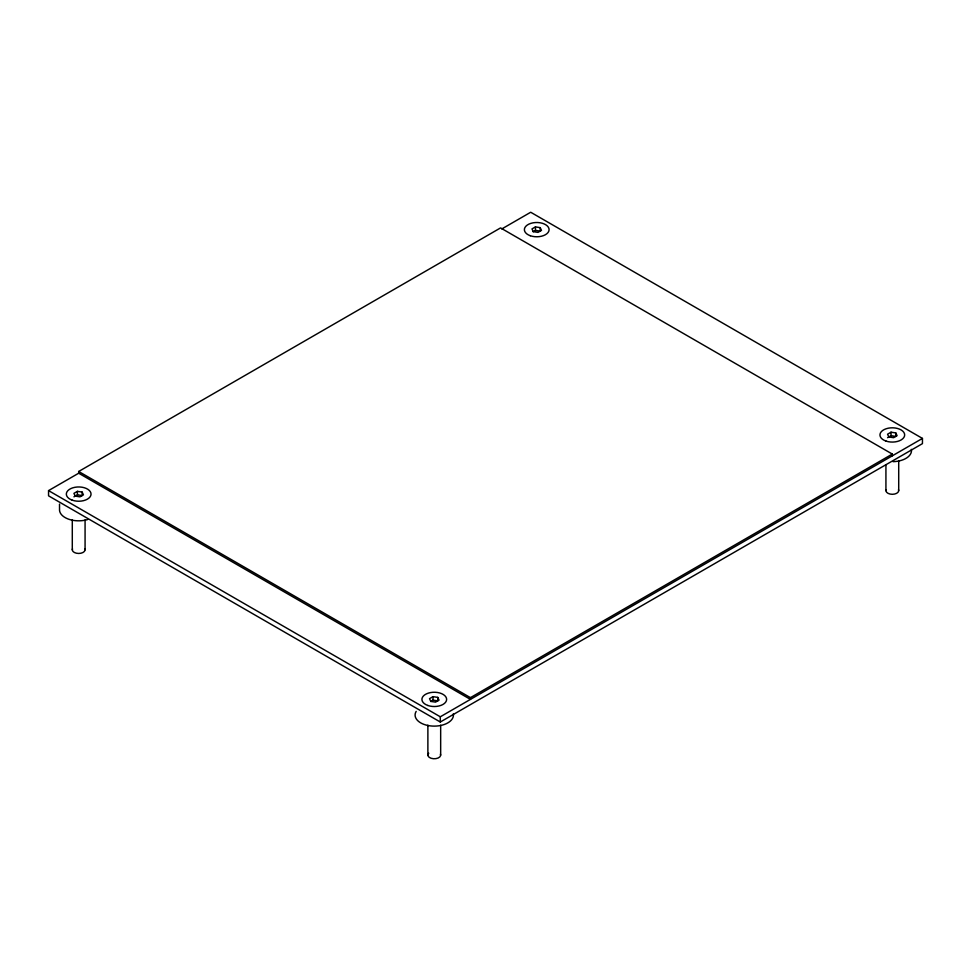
<?xml version="1.0" encoding="UTF-8"?>
<svg xmlns="http://www.w3.org/2000/svg" width="971" height="971" viewBox="0 0 971 971"><rect width="100%" height="100%" fill="white"/><g stroke="black" fill="none" stroke-linecap="round" stroke-linejoin="round"><path stroke-width="1.46" d="M892.313 454.076L470.437 697.651L470.437 699.387L78.687 473.217L78.687 471.481L500.563 227.906L892.313 454.076L892.313 455.812M501.801 228.938L530.7 212.248L922.45 438.419L922.45 443.638L440.3 722.011L48.55 495.829L48.55 490.61L78.772 473.168M77.413 491.35L73.93 493.353L75.204 496.096L79.962 496.836L83.433 494.834L82.159 492.079L77.413 491.35L77.413 494.834L73.93 496.836M535.458 226.898L531.974 228.913L533.249 231.656L538.007 232.385L541.478 230.382L540.204 227.639L535.458 226.898L535.458 230.382L533.14 231.717M432.993 696.644L429.522 698.659L430.796 701.402L435.542 702.13L439.026 700.127L437.751 697.384L432.993 696.644L432.993 700.127L430.675 701.463M891.038 432.192L887.567 434.207L888.841 436.95L893.587 437.678L897.07 435.676L895.796 432.932L891.038 432.192L891.038 435.676L887.567 437.678M48.55 490.61L440.3 716.792L922.45 438.419M535.458 230.382L540.204 231.11L540.204 227.639M891.038 435.676L895.796 436.416L895.796 432.932M77.413 494.834L82.159 495.562L82.159 492.079M432.993 700.127L437.751 700.856L437.751 697.384M78.687 471.481L470.437 697.651M898.709 460.727L898.709 490.61M885.928 465.218L885.928 490.61M440.664 725.179L440.664 755.062M440.3 716.792L440.3 722.011M427.883 725.179L427.883 755.062M85.072 519.886L85.072 549.768M72.291 519.886L72.291 549.768M59.522 504.119L59.522 509.338A19.177 11.069 0 0 0 87.645 519.546M911.368 449.355A19.177 11.069 0 0 1 893.029 461.662M453.323 713.806A19.177 11.069 0 0 1 432.119 726.053A19.177 11.069 0 0 1 416.171 711.391M898.491 489.663A6.396 3.69 0 0 1 892.313 494.3A6.396 3.69 0 0 1 886.147 489.663M84.853 548.809A6.396 3.69 0 0 1 78.687 553.458A6.396 3.69 0 0 1 72.509 548.809M440.446 754.103A6.396 3.69 0 0 1 433.442 758.727A6.396 3.69 0 0 1 428.733 753.217M530.263 235.722A12.356 7.137 0 0 0 549.088 229.836A12.356 7.137 0 0 0 530.846 223.366A12.356 7.137 0 0 0 530.263 235.722M886.135 441.125A12.356 7.137 0 0 0 904.669 434.935A12.356 7.137 0 0 0 886.135 428.757A12.356 7.137 0 0 0 886.135 441.125M72.218 500.174A12.356 7.137 0 0 0 91.043 494.288A12.356 7.137 0 0 0 72.801 487.818A12.356 7.137 0 0 0 72.218 500.174M427.81 705.468A12.356 7.137 0 0 0 446.624 699.581A12.356 7.137 0 0 0 428.381 693.112A12.356 7.137 0 0 0 427.81 705.468"/></g></svg>
